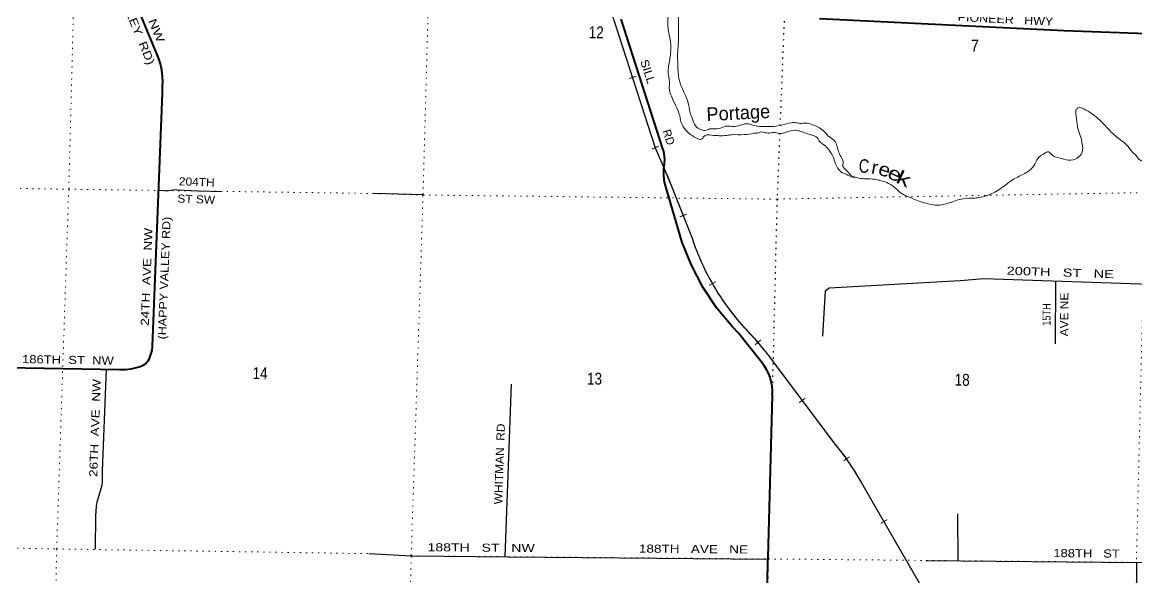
# Model space of a CAD drawing. Header units: feet. Extents: x -493433 to -244333, y 184684 to 373072.
# Drawn here: x -312541 to -296042, y 246588 to 254807 of the extents above; entities that cross this region are included whole.
import ezdxf
from ezdxf.enums import TextEntityAlignment as Align

# ---------------------------------------------------------------- set-up
doc = ezdxf.new("R2010")
doc.units = ezdxf.units.FT
doc.header["$LTSCALE"] = 60
doc.linetypes.add('DOTTED', pattern=[1.5, 0.3, -1.2])
for name, color, linetype, lineweight in [('26', 7, 'Continuous', 40), ('27', 7, 'Continuous', 13), ('29', 7, 'Continuous', 25), ('30', 7, 'Continuous', 13), ('34', 7, 'Continuous', 13), ('39', 7, 'Continuous', 13), ('41', 7, 'Continuous', 13), ('6', 7, 'DOTTED', 25), ('7', 7, 'DOTTED', 13)]:
    doc.layers.add(name, color=color, linetype=linetype, lineweight=lineweight)

msp = doc.modelspace()

# ---------------------------------------------------------------- linework, layer by layer
at = {"layer": '26'}
for points in [[(-312772.42, 249698.3), (-311099.39, 249668.88), (-311014.63, 249669.94), (-310930.44, 249679.85), (-310847.75, 249698.51), (-310809.14, 249710.42), (-310784.88, 249717.97), (-310761.53, 249728), (-310739.37, 249740.42), (-310718.62, 249755.09), (-310699.53, 249771.85), (-310682.28, 249790.51), (-310670.77, 249805.51), (-310658.03, 249833), (-310635.93, 249892.3), (-310620.15, 249953.59), (-310610.86, 250016.19), (-310464.4, 253760.2), (-310462.75, 253882.56), (-310461.08, 253915.25), (-310462.92, 254008.38), (-310474.48, 254100.82), (-310495.64, 254191.53), (-310526.17, 254279.54), (-311146.3, 255785.65)], [(-301589.95, 241562.02), (-301500.55, 246836.36), (-301500.13, 246861.36), (-301498.33, 246886.36), (-301435.25, 249285.21), (-301436.9, 249310.21), (-301436.35, 249335.21), (-301435.95, 249353.73), (-301440.3, 249421.49), (-301451.71, 249488.43), (-301470.05, 249553.81), (-301495.13, 249616.91), (-301526.67, 249677.04), (-301564.32, 249733.55), (-301611.02, 249799.77), (-301935.63, 250205.55), (-302029.4, 250303.21), (-302262.7, 250583.98), (-302465.37, 250887.6), (-302635.2, 251210.74), (-302770.31, 251549.86), (-303032.24, 252439.58), (-303037.98, 252475.92), (-303044.57, 252557.42), (-303042.6, 252639.17), (-303032.1, 252720.26), (-303030.5, 252733.48), (-303028.14, 252778.06), (-303030.46, 252822.63), (-303037.43, 252866.72), (-303042.27, 252884.83), (-303048.94, 252909.78), (-303057.04, 252934.83), (-303676.06, 254851.26)], [(-295756.76, 254632.67), (-297115.07, 254678.76), (-300740.43, 254858.3)]]:
    msp.add_lwpolyline(points, dxfattribs=at)
at = {"layer": '29'}
for p, q in [((-306605.61, 252251.71), (-307338.74, 252273.61)), ((-297243.04, 250978.62), (-297247.64, 250048.61)), ((-311301.3, 249672.1), (-311356.72, 248168.46)), ((-305302.81, 249454.27), (-305395.55, 246898.47)), ((-298693.39, 247531.95), (-298692.28, 246835.85)), ((-296042.88, 246811.15), (-296065.12, 241454.16))]:
    msp.add_line(p, q, dxfattribs=at)
for points in [[(-310253.22, 252330.17), (-310295.2, 252325.5), (-310339.4, 252318.13), (-310405.7, 252310.76), (-310440.08, 252315.68), (-310528.48, 252320.59)], [(-310253.22, 252330.17), (-309931.45, 252312.56), (-309581.5, 252301.99)], [(-300687.49, 250162.11), (-300648.8, 250834.94), (-300597.18, 250879.95), (-298656.5, 250985.39), (-298303.36, 251013.82), (-294541.15, 250888.92), (-293721.53, 250899.53), (-293664.31, 250890.51), (-293629.14, 250868.22), (-293603.35, 250841.25), (-293553.94, 250755.6), (-293463.07, 250473.82), (-293441.58, 250437.81), (-293418.17, 250403.61), (-293385.31, 250376.83), (-293351.64, 250360.15), (-293300.9, 250351.02), (-292823.7, 250344.19)], [(-311356.72, 248168.46), (-311358.45, 248009.21), (-311363.36, 247956.4), (-311375.64, 247902.35), (-311402.65, 247817.59), (-311437.03, 247705.82), (-311446.85, 247645.63), (-311456.68, 247503.14), (-311463.84, 247010.37)], [(-307412.02, 246946.61), (-306776.44, 246912.09), (-305346.35, 246898.03), (-301498.92, 246863.99)], [(-299165.85, 246840.26), (-296040.69, 246811.17), (-294483.72, 246880.15), (-294364.15, 246887.19), (-293224.68, 246943.48), (-292894.1, 246941.14)]]:
    msp.add_lwpolyline(points, dxfattribs=at)
at = {"layer": '34'}
for p, q in [((-303985.77, 255472.71), (-303168.12, 252948.53)), ((-301349.41, 249683.45), (-300525.62, 248584.62))]:
    msp.add_line(p, q, dxfattribs=at)
at = {"layer": '34', "lineweight": 25}
msp.add_lwpolyline([(-303986.73, 255472.41), (-303169.06, 252948.17), (-302990.22, 252527.94), (-302623.92, 251610.73), (-302603.37, 251549.73), (-302581.54, 251489.5), (-302558.66, 251429.62), (-302534.96, 251369.62), (-302509.97, 251310.42), (-302484.06, 251251.94), (-302457.34, 251193.32), (-302429.33, 251135.53), (-302400.39, 251078.42), (-302370.27, 251021.3), (-302339.35, 250965.25), (-302307.73, 250909.42), (-302274.71, 250854.04), (-302240.86, 250799.72), (-302205.98, 250745.75), (-302170.51, 250692.35), (-302133.64, 250639.41), (-302096.3, 250587.41), (-302057.56, 250535.85), (-302018.37, 250485.24), (-301978.12, 250434.97), (-301937.05, 250385.75), (-301895.05, 250337.23), (-301852.46, 250289.28), (-301829.46, 250264.4), (-301767.47, 250198.73), (-301707.34, 250132.02), (-301648.32, 250064.24), (-301589.7, 249995.38), (-301532.92, 249925.47), (-301477.62, 249854.85), (-301422.7, 249783.14), (-301369.65, 249710.4), (-301350.23, 249682.85), (-300526.41, 248583.99), (-300485.88, 248535.47), (-300446.73, 248486.31), (-300408.37, 248436.45), (-300370.36, 248385.87), (-300333.68, 248334.61), (-300298.05, 248282.95), (-300262.73, 248230.53), (-300228.77, 248177.47), (-300195.86, 248123.96), (-300163.54, 248069.51), (-300132.52, 248014.89), (-300118.47, 247989.71), (-300039.31, 247856.28), (-297551.35, 243549.85)], dxfattribs=at)
at = {"layer": '34'}
msp.add_lwpolyline([(-300117.59, 247990.22), (-300038.43, 247856.8), (-297550.46, 243550.35), (-297473.38, 243406.19), (-297415.95, 243310.69), (-291501.89, 231426.98)], dxfattribs=at)
for centre, radius, start, end in [((-299129.3, 252765.3), 3679.39, 198.28207, 222.80598), ((-305560.88, 246701.26), 5160.42, 35.30274, 43.67834), ((-303284.21, 246253.74), 3611.49, 28.73912, 40.19618)]:
    msp.add_arc(centre, radius, start, end, dxfattribs=at)
msp.add_ellipse((-355145.32, 230982.43), major_axis=(942.75, 56420.33), ratio=1, start_param=5.10334588, end_param=5.12894143, dxfattribs=at)
at = {"layer": '39'}
msp.add_line((-300255.4, 252515.2), (-300213.61, 252510.58), dxfattribs=at)
for points in [[(-302975.99, 254940.12), (-302979.36, 254723.18), (-302945.14, 254526.9), (-302937.87, 254452.08), (-302945.28, 254322.87), (-302975.55, 254127.2), (-302979.99, 254088.85), (-302957.58, 253918.95), (-302962.5, 253834.15), (-302931.54, 253712.64), (-302807.58, 253424.59), (-302792.35, 253339.59)], [(-302832.76, 254936.51), (-302826.01, 254547.98), (-302838.27, 254340.01), (-302835.85, 254186.46), (-302810.27, 253935.72), (-302735.6, 253753.19), (-302676.81, 253593.03), (-302642.2, 253435.12), (-302622.55, 253386.45), (-302573.34, 253274.86), (-302499.34, 253219.61), (-302437, 253206.89), (-302364.21, 253228.41), (-302227.08, 253235.17), (-302127.96, 253268.56), (-302095.7, 253270.27), (-301964.7, 253269.01), (-301845.42, 253304.22), (-301793.02, 253303.72), (-301726.7, 253284.91), (-301626.14, 253263.73)], [(-300265.78, 252535.29), (-300150.74, 252500.05), (-300068.2, 252491.18), (-299915.09, 252483.64), (-299846.72, 252468.84), (-299648.1, 252382.08), (-299508.24, 252265.58), (-299478.17, 252251.16), (-299331.7, 252187.12), (-299102.7, 252114.2), (-299002.06, 252101.11), (-298818.31, 252133.69), (-298610.04, 252196.32), (-298444.65, 252206.85), (-298349.79, 252220.07), (-298224.45, 252255.22), (-298017.61, 252374.43), (-297865.29, 252484.07), (-297697.07, 252571.33), (-297623.99, 252621.13), (-297550.52, 252707.28), (-297484.88, 252815.73), (-297476.75, 252821.72), (-297403.68, 252869.5), (-297349.06, 252889.17), (-297285.15, 252834.01), (-297228.95, 252811.25), (-296953.15, 252780.3), (-296914.6, 252804.17), (-296849.28, 252882.33), (-296851.88, 253017.7), (-296872.98, 253118.91), (-296914.04, 253238.5), (-296921.42, 253303.21), (-296944.01, 253454.94), (-296943.58, 253495.34), (-296923.04, 253531.51), (-296850.4, 253538.88), (-296824.33, 253526.51), (-296700.17, 253450.57), (-296488.57, 253256.6), (-296342.94, 253113.78), (-296169.12, 252968.68), (-296079.54, 252862.76), (-296049.57, 252838.23), (-296031.77, 252805.73), (-295997.87, 252771.07), (-295891.38, 252739.73), (-295806.89, 252724.78), (-295662.16, 252687.01), (-295566.2, 252613.36), (-295506.59, 252531.98), (-295487.06, 252473.21), (-295481.37, 252438.81), (-295426.46, 252294.85), (-295315.72, 252093.78), (-295289.8, 252067.27), (-295267.86, 252044.84), (-295185.68, 252001.62), (-295085.22, 251972.37), (-295030.72, 251979.91), (-295004.37, 251993.8), (-294929.42, 252029.44), (-294864.39, 252079.32), (-294744.84, 252138.76), (-294742.7, 252150.86), (-294679.62, 252206.82), (-294586.4, 252254.4), (-294545.72, 252290.36), (-294531.5, 252300.33), (-294478.65, 252342.24), (-294339.99, 252494.43), (-294324.29, 252553.03)], [(-302792.35, 253339.59), (-302739, 253238.08), (-302615.22, 253125.78), (-302537.05, 253084.63), (-302484.73, 253076.04), (-302452.06, 253116.13), (-302334.93, 253137.22), (-302115.28, 253133.09), (-302036.58, 253142.44), (-301855.15, 253144.73), (-301705.78, 253165.51), (-301683.6, 253167.32), (-301667.49, 253165.14), (-301614.91, 253182.82), (-301570.57, 253182.39), (-301498.17, 253167.56), (-301415.43, 253176.86), (-301336.96, 253163.99), (-301098.63, 253210.17), (-301030.24, 253197.4), (-300935.86, 253164.16), (-300893.67, 253151.63), (-300747.44, 253065.38), (-300743.53, 253053.22), (-300693.59, 253010.32), (-300556.16, 252855.47), (-300544.25, 252837.17), (-300512.98, 252743.94), (-300451.73, 252628.21), (-300401.81, 252583.27), (-300392, 252578.89)], [(-301626.14, 253263.73), (-301297.37, 253286.83), (-301153.89, 253321.81), (-301085.37, 253321.15), (-301025.02, 253310.47), (-300944.34, 253315.75), (-300853.84, 253296.71), (-300799.64, 253275.98), (-300647.58, 253169.47), (-300599.76, 253116.48), (-300581.75, 253104.19), (-300501.86, 253034.73), (-300457.02, 252890.87), (-300419.49, 252817.79), (-300397.77, 252775.16), (-300388.32, 252716.48), (-300397.45, 252687.06)], [(-300397.45, 252687.06), (-300364.1, 252637.42), (-300321.41, 252599.58), (-300287.66, 252557.22), (-300267.44, 252539.42)], [(-300392, 252578.89), (-300295.49, 252535.79), (-300255.4, 252515.2)]]:
    msp.add_spline(points, degree=3, dxfattribs=at)
at = {"layer": '6'}
for p, q in [((-301156.03, 257521.78), (-301323.41, 253282.65)), ((-301328.09, 253164.11), (-301366.6, 252188.69)), ((-301366.6, 252188.69), (-301500.94, 246868.92)), ((-301499.94, 246870.95), (-301589.42, 241548.47))]:
    msp.add_line(p, q, dxfattribs=at)
at = {"layer": '7'}
for p, q in [((-306493.86, 256415.41), (-306607.86, 252255.06)), ((-307338.74, 252273.61), (-306608.96, 252250.58)), ((-301359.9, 252192.08), (-295916.89, 252287.5)), ((-295914.63, 252280.8), (-296046.31, 246816.73)), ((-306607.82, 252244.99), (-306782.15, 246912.72)), ((-306605.61, 252251.71), (-301368.84, 252189.8)), ((-312031.6, 247013.64), (-312141.52, 241864.09)), ((-307412.05, 246944.23), (-306782.13, 246909.37)), ((-306780.99, 246903.78), (-306884.71, 243642.91)), ((-306782.14, 246910.48), (-301506.52, 246865.54)), ((-301493.1, 246865.6), (-296055.25, 246814.45)), ((-296046.25, 246804.43), (-296067.77, 241467.52))]:
    msp.add_line(p, q, dxfattribs=at)
for points in [[(-311710.95, 257666), (-311853.17, 252337.56), (-312031.6, 247013.64)], [(-327931.84, 252652.67), (-322532.08, 252540.61), (-317162.79, 252410.97), (-311853.17, 252337.56), (-307338.74, 252273.61)], [(-322740.05, 247266.68), (-317387.19, 247113.91), (-312031.6, 247013.64), (-307412.05, 246944.23)]]:
    msp.add_lwpolyline(points, dxfattribs=at)

# ---------------------------------------------------------------- texts
at = {"layer": '27'}
for s, height, rotation, width, p in [('(HAPPY  VALLEY  RD)', 120, 292.557, 1.25, (-311484.3, 256089.94)), ('24TH   AVE   NW', 120, 292.379, 1.35, (-311181.78, 256054.67)), ('PIONEER   HWY', 120, 357.165, 1.15, (-298693.8, 254827.03)), ('SILL', 120.9, 287.901, 1.1, (-303393.98, 254233.2)), ('(HAPPY VALLEY RD)', 120, 87.76, 1.15, (-310414.55, 250112.98)), ('24TH  AVE  NW', 120, 87.76, 1.25, (-310668.63, 250313.56)), ('186TH  ST  NW', 120, 358.993, 1.2, (-312545.45, 249764.32))]:
    msp.add_text(s, height=height, rotation=rotation, dxfattribs=dict(at, width=width)).set_placement(p)
msp.add_text('RD', height=120.9, rotation=287.901, dxfattribs=at).set_placement((-303063.49, 253199.22))
at = {"layer": '30'}
for s, rotation, width, p in [('204TH', 357.867, 1.1, (-310224.13, 252395.49)), ('ST SW', 357.867, 1.1, (-310246.66, 252140.02)), ('200TH   ST   NE', 358.099, 1.35, (-297969.42, 251072.77)), ('AVE NE', 89.717, 1.1, (-297057.09, 250159.35)), ('15TH', 89.717, 0.85, (-297316.7, 250315.76)), ('26TH  AVE  NW', 87.889, 1.25, (-311431.64, 248076.65)), ('WHITMAN  RD', 87.922, 1.1, (-305437.53, 247672.07)), ('188TH   ST   NW', 359.512, 1.3, (-306542.13, 246979.71)), ('188TH   AVE   NE', 359.512, 1.25, (-303412.43, 246959.99)), ('188TH   ST', 359.461, 1.2, (-297277.42, 246893.86))]:
    msp.add_text(s, height=120, rotation=rotation, dxfattribs=dict(at, width=width)).set_placement(p)
at = {"layer": '34'}
for rotation, width, p in [(287.886, 0.9, (-303556.85, 253975.23)), (310.983, 1.25, (-301691.63, 250034.13)), (306.797, 1.1, (-301038.67, 249178.18)), (305.534, 1.05, (-300383.54, 248314.24))]:
    msp.add_text('I', height=110.9, rotation=rotation, dxfattribs=dict(at, width=width)).set_placement(p, align=Align.CENTER)
for rotation, p in [(292.991, (-303219.54, 252930.38)), (291.708, (-302806.77, 251927.27)), (299.465, (-302371.79, 250914.11)), (299.954, (-299832.78, 247392.01))]:
    msp.add_text('I', height=110.9, rotation=rotation, dxfattribs=at).set_placement(p, align=Align.CENTER)
at = {"layer": '41'}
msp.add_text('Portage', height=201.6, rotation=2.934, dxfattribs=at).set_placement((-302406.54, 253343.95))
for s, rotation, width, p in [('C', 357.022, 0.8, (-300083.78, 252580.1)), ('r', 349.946, 1.05, (-299934.89, 252563.44)), ('e', 341.861, 1.15, (-299803.86, 252533.02)), ('e', 335.62, 1.3, (-299662.05, 252474.61)), ('k', 335.118, 1.5, (-299532.18, 252402.27))]:
    msp.add_text(s, height=200, rotation=rotation, dxfattribs=dict(at, width=width)).set_placement(p, align=Align.CENTER)
at = {"layer": '7'}
for s, height, rotation, width, p in [('12', 176.4, 359.45, 0.85, (-304155.34, 254571.45)), ('7', 176.4, 359.447, 0.9, (-298497.65, 254373.04)), ('14', 175, 359.252, 0.85, (-309132.23, 249527.95)), ('13', 176.4, 359.45, 0.85, (-304181.7, 249446.94)), ('18', 176.4, 359.447, 0.85, (-298737.82, 249429.31))]:
    msp.add_text(s, height=height, rotation=rotation, dxfattribs=dict(at, width=width)).set_placement(p)

doc.saveas('drawing.dxf')
